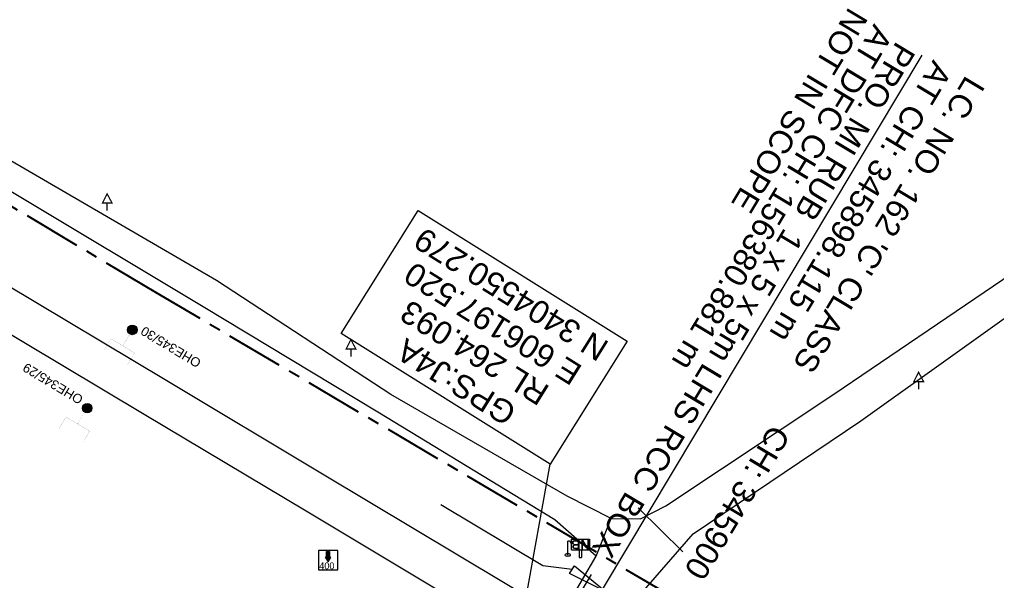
# Model space of a CAD drawing. Header units: metres. Extents: x 593168 to 611286, y 3401475 to 3412398.
# Drawn here: x 606144 to 606250.2, y 3404560.5 to 3404621.4 of the extents above; entities that cross this region are included whole.
import ezdxf
from ezdxf.enums import TextEntityAlignment as Align

# ---------------------------------------------------------------- set-up
doc = ezdxf.new("R2010")
doc.units = ezdxf.units.M
doc.header["$MEASUREMENT"] = 0
doc.linetypes.add('CENTER', pattern=[2, 1.25, -0.25, 0.25, -0.25])
for name, color, linetype, lineweight in [('Advertisement Board', 251, 'Continuous', 0), ('Arch', 7, 'Continuous', 0), ('Existing IR Chainage', 7, 'Continuous', 0), ('Existing IR Track', 143, 'Continuous', 0), ('Gate', 251, 'Continuous', 0), ('GIDN', 251, 'Continuous', 0), ('Grill', 251, 'Continuous', 0), ('Lamp_Post', 251, 'Continuous', 0), ('LC DETAILS IN PLAN', 7, 'Continuous', 0), ('Name Board', 251, 'Continuous', 0), ('OHE MAST', 8, 'Continuous', 0), ('OHE MAST TEXT', 8, 'Continuous', 0), ('Sign Board', 251, 'Continuous', 0), ('Subroad Edge', 34, 'Continuous', 0), ('TOPOSTYLEREMARK', 251, 'Continuous', 0)]:
    doc.layers.add(name, color=color, linetype=linetype, lineweight=lineweight)
doc.layers.add('Existing Railway Boundary', color=7, linetype='CENTER')
doc.styles.add('CUT-FILL', font='cut-fill.shx', dxfattribs={"height": 2})
doc.styles.add('NB', font='swissbo.ttf', dxfattribs={"height": 1.5})
doc.styles.get("Standard").update_dxf_attribs({"font": 'arial_0.ttf'})
doc.styles.add('Style-Arial', font='arial_0.ttf')

# ---------------------------------------------------------------- blocks, each defined once
blk = doc.blocks.new('GT')
at = {"layer": 'Gate'}
for p, q in [((-0.5, -0.5), (-0.5, 0.5)), ((-0.5, 0.5), (0.5, -0.5)), ((0.5, 0.5), (0.5, -0.5))]:
    blk.add_line(p, q, dxfattribs=at)
blk.add_lwpolyline([(0.5, 0.5), (-0.5, -0.5)], dxfattribs=at)
blk = doc.blocks.new('GI400D')
at = {"layer": 'Advertisement Board'}
blk.add_hatch(color=256, dxfattribs=at).paths.add_polyline_path([(-0.18, 0.33), (-0.32, 0.33), (-0.01, -0.19), (0.28, 0.33), (0.13, 0.33), (0.13, 0.96), (-0.18, 0.96)])
for points in [[(-0.32, 0.33), (-0.01, -0.19), (0.28, 0.33)], [(-0.32, 0.33), (-0.18, 0.33)], [(-0.18, 0.33), (-0.18, 0.96), (0.13, 0.96), (0.13, 0.33)], [(0.13, 0.33), (0.28, 0.33)]]:
    blk.add_lwpolyline(points, dxfattribs=at)
at = {"layer": 'Sign Board'}
for p, q in [((1.06, 1.06), (-1.06, 1.06)), ((-1.06, 1.06), (-1.06, -1.06)), ((1.06, -1.06), (1.06, 1.06)), ((-1.06, -1.06), (1.06, -1.06))]:
    blk.add_line(p, q, dxfattribs=at)
at = {"layer": 'Sign Board', "style": 'CUT-FILL'}
blk.add_text('400', height=0.739, dxfattribs=at).set_placement((-0.97, -0.98))
blk = doc.blocks.new('LP')
for points in [[(0, 0), (0, 1.5)], [(0.25, 1.35), (0.44, 1.35)]]:
    blk.add_lwpolyline(points)
for centre, radius, start, end in [((0.07, 0.99), 0.519, 57.6425, 97.3165), ((0.34, 1.33), 0.094, 11.7012, 168.0476)]:
    blk.add_arc(centre, radius, start, end)
blk.add_ellipse((0.35, 1.36), major_axis=(0.0017, 0.0438), ratio=0.461056, start_param=1.74022, end_param=4.575836)
at = {"extrusion": (0, 0, -1)}
blk.add_ellipse((0, 0.01), major_axis=(0.308, 0), ratio=0.400495, dxfattribs=at)
blk = doc.blocks.new('NB')
for p, q in [((-0.98, 0.82), (-0.98, 1.98)), ((-0.98, 1.98), (0.98, 1.98)), ((0.98, 1.98), (0.98, 0.82)), ((-0.98, 0.82), (0.98, 0.82)), ((-0.13, 0.82), (-0.13, 0)), ((-0.13, 0), (0.13, 0)), ((0.13, 0.82), (0.13, 0))]:
    blk.add_line(p, q)
at = {"style": 'NB', "width": 1.025371}
blk.add_text('NB', height=0.988, rotation=180, dxfattribs=at).set_placement((0, 1.39), align=Align.MIDDLE)
blk = doc.blocks.new('TSB')
at = {"const_width": 0.132}
blk.add_lwpolyline([(-0.51, 0.84), (0.54, 0.84), (0, 1.85)], close=True, dxfattribs=at)
at = {"const_width": 0.142}
blk.add_lwpolyline([(0, 0.84), (0, 0)], dxfattribs=at)
blk = doc.blocks.new('OHE MAST')
h = blk.add_hatch(color=256)
h.dxf.hatch_style = 1
edge = h.paths.add_edge_path()
edge.add_arc((0, 0), 0.514, 0, 360)
at = {"const_width": 0.01}
for points in [[(1.5, 3.5), (1.5, 2), (-1.5, 2), (-1.5, 3.5)], [(0, 2), (0, 0)]]:
    blk.add_lwpolyline(points, dxfattribs=at)
blk.add_circle((0, 0), 0.514)

msp = doc.modelspace()

# ---------------------------------------------------------------- linework, layer by layer
at = {"layer": 'Arch'}
msp.add_polyline3d([(606211.2353, 3404568.3356, 264.2237), (606216.0653, 3404563.5673, 264.3996)], dxfattribs=at)
at = {"layer": 'Existing IR Chainage', "color": 7, "linetype": 'Continuous', "lineweight": 13, "flags": 128}
msp.add_lwpolyline([(606206.1159, 3404561.0998), (606200.9813, 3404552.5186)], dxfattribs=at)
at = {"layer": 'Existing IR Track', "flags": 128}
for points in [[(606319.9209, 3404486.5086), (606302.8121, 3404496.7421), (606285.6758, 3404506.9921), (606268.451, 3404517.2862), (606251.2429, 3404527.5703), (606233.7089, 3404538.0434), (606216.1753, 3404548.5162), (606196.6111, 3404560.2377), (606177.111, 3404571.9207), (606159.8211, 3404582.2719), (606142.472, 3404592.6587), (606122.9621, 3404604.3422), (606109.0841, 3404612.6466), (606092.2884, 3404622.7089), (606075.5006, 3404632.7664), (606057.3755, 3404643.6089), (606039.3309, 3404654.4032), (606019.8737, 3404666.0606), (606000.4364, 3404677.706), (605980.7726, 3404689.4671), (605961.0814, 3404701.2445)], [(606317.9222, 3404482.5284), (606300.5375, 3404492.9357), (606283.4596, 3404503.1594), (606266.1874, 3404513.4971), (606248.9993, 3404523.7845), (606231.4916, 3404534.2616), (606213.9841, 3404544.7385), (606194.3602, 3404556.4804), (606175.1483, 3404567.9758), (606157.5582, 3404578.4952), (606140.0407, 3404588.9712), (606120.6873, 3404600.5446), (606106.6718, 3404608.9259), (606089.9974, 3404618.8871), (606076.1382, 3404627.1667), (606055.0694, 3404639.7588), (606036.8369, 3404650.6561), (606017.5517, 3404662.1862), (605998.2506, 3404673.7258), (605978.4355, 3404685.5651), (605958.9426, 3404697.2118)]]:
    msp.add_lwpolyline(points, dxfattribs=at)
at = {"layer": 'Existing Railway Boundary', "ltscale": 5}
msp.add_lwpolyline([(606848.438, 3404180.3848), (606638.9131, 3404306.0748), (606606.0408, 3404325.6718), (606562.5634, 3404350.3059), (606482.6553, 3404400.5033), (606440.6404, 3404426.8266), (606340.4529, 3404482.426), (606297.1799, 3404510.4319), (606276.2582, 3404522.8992), (606232.5979, 3404548.0483), (606232.5409, 3404548.294), (606158.8351, 3404591.7532), (606096.7448, 3404628.7817), (606034.9065, 3404665.7185), (605992.5296, 3404692.0896), (605873.4399, 3404765.0797), (605830.0802, 3404788.14), (605815.1712, 3404797.4287), (605770.8509, 3404825.609), (605693.0181, 3404873.5817), (605649.4918, 3404897.9326), (605605.2802, 3404925.7801)], dxfattribs=at)
at = {"layer": 'Grill'}
msp.add_polyline3d([(606204.0414, 3404561.6593, 264.2467), (606200.8548, 3404562.0454, 263.7928), (606189.8024, 3404568.6817, 263.7498)], dxfattribs=at)
at = {"layer": 'LC DETAILS IN PLAN', "lineweight": 13, "flags": 128}
msp.add_lwpolyline([(606202.5981, 3404551.5511), (606242.0936, 3404617.5586)], dxfattribs=at)
at = {"layer": 'Subroad Edge'}
for points in [[(606206.6552, 3404563.1086, 264.1947), (606202.1648, 3404567.0497, 263.7798), (606182.9592, 3404578.7349, 263.005), (606163.9716, 3404590.2165, 262.7211), (606122.6896, 3404614.9553, 262.4072), (606097.687, 3404630.3437, 262.2733), (606073.4148, 3404644.9266, 262.2343), (606059.1349, 3404653.6039, 262.1563), (606055.7121, 3404655.1474, 262.1153), (606055.969, 3404657.7794, 262.0393), (606056.5696, 3404658.1978, 262.0573), (606064.3585, 3404666.3865, 262.1013), (606082.7533, 3404685.6657, 262.0473), (606101.7844, 3404704.5458, 261.9793)], [(606208.2949, 3404567.2002, 264.1477), (606203.4985, 3404569.6065, 263.6728), (606184.3725, 3404580.6737, 262.9291), (606165.4254, 3404593.0672, 262.4842), (606124.2365, 3404616.9966, 262.3842), (606098.748, 3404632.6808, 262.2463), (606075.1407, 3404646.5885, 262.2703), (606061.4916, 3404655.6922, 262.0863), (606060.3259, 3404656.0865, 262.1203), (606062.3008, 3404657.4878, 262.1003), (606066.2994, 3404664.9461, 262.0693), (606084.4969, 3404683.872, 261.9993), (606103.3537, 3404702.8011, 261.9793)], [(606087.7735, 3404464.9516, 262.7231), (606116.9286, 3404488.5508, 262.6841), (606142.9182, 3404510.7738, 262.9131), (606152.8448, 3404518.2406, 262.8941), (606180.5544, 3404536.4471, 263.6598), (606196.0101, 3404547.3451, 264.0867), (606198.7616, 3404550.4371, 264.1077), (606203.7086, 3404558.0457, 264.3296), (606206.6552, 3404563.1086, 264.1947), (606208.2949, 3404567.2002, 264.1477), (606211.4813, 3404567.1563, 264.2917), (606214.2419, 3404568.5695, 264.2987), (606232.481, 3404580.6988, 263.278), (606287.5543, 3404618.106, 262.995)], [(606090.0286, 3404462.153, 262.7221), (606118.5254, 3404486.5041, 262.7611), (606144.8342, 3404508.468, 262.7901), (606154.4806, 3404515.9285, 262.8391), (606182.7118, 3404534.0339, 263.6588), (606200.071, 3404544.4361, 264.0897), (606203.3708, 3404548.0263, 263.9887), (606207.9832, 3404554.8953, 264.2707), (606217.1882, 3404565.5369, 264.2687), (606235.418, 3404577.8046, 263.207), (606288.6903, 3404615.8641, 263)]]:
    msp.add_polyline3d(points, dxfattribs=at)
at = {"layer": 'TOPOSTYLEREMARK'}
msp.add_line((606197.52, 3404550.279, -0.1), (606201.6827, 3404573.1073), dxfattribs=at)
at = {"layer": 'TOPOSTYLEREMARK', "linetype": 'Continuous'}
msp.add_lwpolyline([(606210.0278, 3404586.4624), (606201.6827, 3404573.1073), (606178.9671, 3404587.3016), (606187.3123, 3404600.6566)], close=True, dxfattribs=at)

# ---------------------------------------------------------------- block references
at = {"layer": 'Gate', "xscale": 8.903644463146632, "yscale": 0.9997078268799579, "zscale": 8.903644463146632, "rotation": 327.0233099823441}
msp.add_blockref('GT', (606207.7633, 3404559.2167, 156.3202), dxfattribs=at)
at = {"layer": 'GIDN', "xscale": 0.9997078269963039, "yscale": 0.9997078269963039, "zscale": 0.9997078269963039}
msp.add_blockref('GI400D', (606177.5509, 3404562.6586, 264.4966), dxfattribs=at)
at = {"layer": 'Lamp_Post', "xscale": 0.9997078269963039, "yscale": 0.9997078269963039, "zscale": 0.9997078269963039}
msp.add_blockref('LP', (606203.5784, 3404563.2268, 264.2697), dxfattribs=at)
at = {"layer": 'Name Board', "xscale": 0.9997078269963039, "yscale": 0.9997078269963039, "zscale": 0.9997078269963039}
msp.add_blockref('NB', (606204.9577, 3404562.9641, 264.3306), dxfattribs=at)
at = {"layer": 'OHE MAST', "rotation": 149.0208306544456}
for p in [(606156.271, 3404587.6884), (606151.3744, 3404579.1928)]:
    msp.add_blockref('OHE MAST', p, dxfattribs=at)
at = {"layer": 'Sign Board', "xscale": 0.9997078269963039, "yscale": 0.9997078269963039, "zscale": 0.9997078269963039}
for p in [(606153.529, 3404600.639, 262.5662), (606180.0151, 3404584.7853, 262.6481), (606241.6983, 3404581.238, 263.084)]:
    msp.add_blockref('TSB', p, dxfattribs=at)

# ---------------------------------------------------------------- texts
at = {"layer": 'Existing IR Chainage', "color": 7, "lineweight": 0, "insert": (606217.2005, 3404560.9301), "char_height": 2.5, "attachment_point": 6, "rotation": 239.105826, "line_spacing_factor": 0.60036, "style": 'Style-Arial'}
msp.add_mtext('CH: 345900', dxfattribs=at)
at = {"layer": 'LC DETAILS IN PLAN', "color": 10, "style": 'Style-Arial'}
for s, p in [('NOT IN SCOPE', (606234.1481, 3404622.8812)), ('AT DFC CH: 156380.881 m', (606236.8671, 3404621.0542)), ('PRO. MI RUB  1 x 5 x 5m LHS RCC BOX', (606239.3117, 3404619.1713))]:
    msp.add_text(s, height=2.5, rotation=239, dxfattribs=at).set_placement(p)
at = {"layer": 'LC DETAILS IN PLAN', "style": 'Style-Arial'}
for s, p in [('AT CH: 345898.115 m', (606243.2976, 3404617.1363)), ("LC. NO. 162 'C' CLASS", (606246.8491, 3404615.4673))]:
    msp.add_text(s, height=2.5, rotation=239, dxfattribs=at).set_placement(p)
at = {"layer": 'OHE MAST TEXT'}
for s, p in [('OHE345/30', (606163.8436, 3404584.3766, 263.977)), ('OHE345/29', (606151.0289, 3404580.3999, 265.801))]:
    msp.add_text(s, height=1, rotation=149, dxfattribs=at).set_placement(p)
at = {"layer": 'TOPOSTYLEREMARK'}
for s, p in [('N 3404550.279', (606197.4162, 3404591.5529)), ('E 606197.520', (606195.429, 3404588.3727)), ('RL 264.093', (606193.4418, 3404585.1925)), ('GPS:J4A', (606191.4546, 3404582.0123))]:
    msp.add_text(s, height=2.5, rotation=148, dxfattribs=at).set_placement(p, align=Align.MIDDLE_CENTER)

doc.saveas('drawing.dxf')
